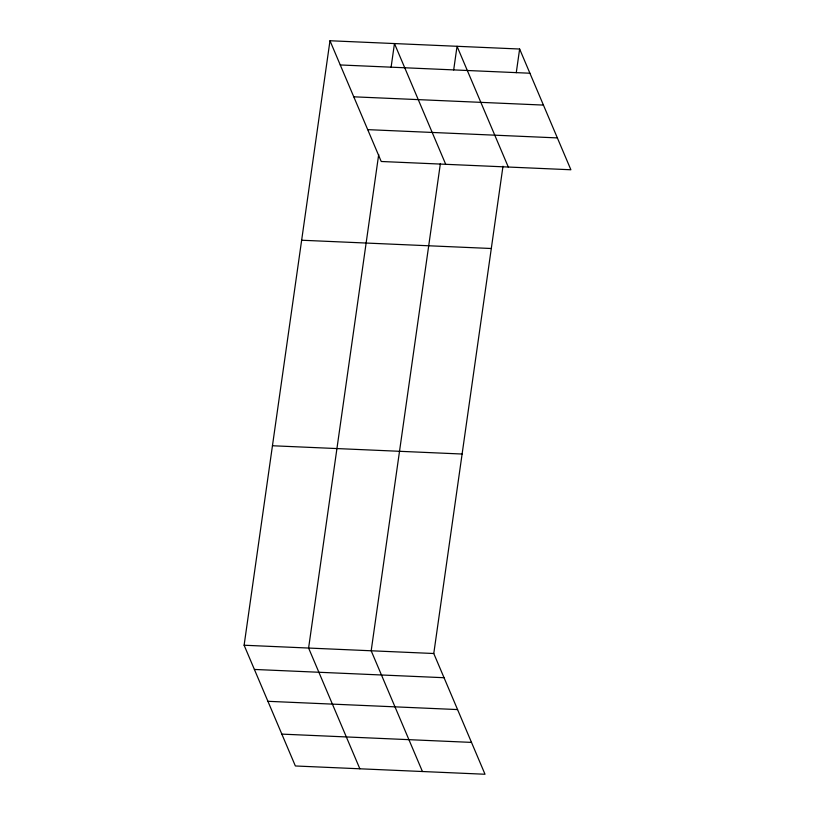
<?xml version="1.0" encoding="UTF-8"?>
<svg xmlns="http://www.w3.org/2000/svg" width="815" height="815" viewBox="0 0 815 815"><rect width="100%" height="100%" fill="white"/><g stroke="black" fill="none" stroke-linecap="round" stroke-linejoin="round"><path stroke-width="1.22" d="M502.987 166.219L433.774 653.508L485.017 774.25L295.366 765.978L244.113 645.236L329.983 40.75L519.634 49.022L570.887 169.764L381.226 161.492L329.983 40.75M378.7 154.524L308.6 648.047L359.853 768.789M391.098 67.248L394.46 43.562L445.713 164.304M440.395 163.489L371.182 650.778L422.435 771.52M453.68 69.978L457.042 46.292L508.295 167.034M516.262 72.708L519.634 49.022M340.252 64.956L529.903 73.228M353.771 96.812L543.432 105.084M367.708 129.636L557.358 137.908M301.642 240.231L491.292 248.504M272.454 445.754L462.105 454.026M244.113 645.236L433.774 653.508M254.392 669.451L444.043 677.713M267.911 701.308L457.572 709.57M281.847 734.121L471.498 742.394"/></g></svg>
